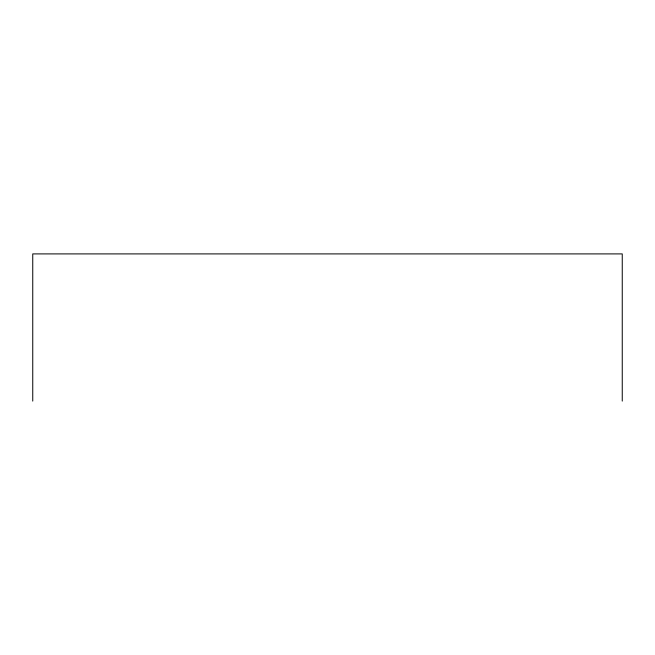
<?xml version="1.0" encoding="UTF-8"?>
<svg xmlns="http://www.w3.org/2000/svg" width="655" height="655" viewBox="0 0 655 655"><rect width="100%" height="100%" fill="white"/><g stroke="black" fill="none" stroke-linecap="round" stroke-linejoin="round"><path stroke-width="0.98" d="M622.25 401.097L622.25 253.903L32.75 253.903L32.75 401.097"/></g></svg>
